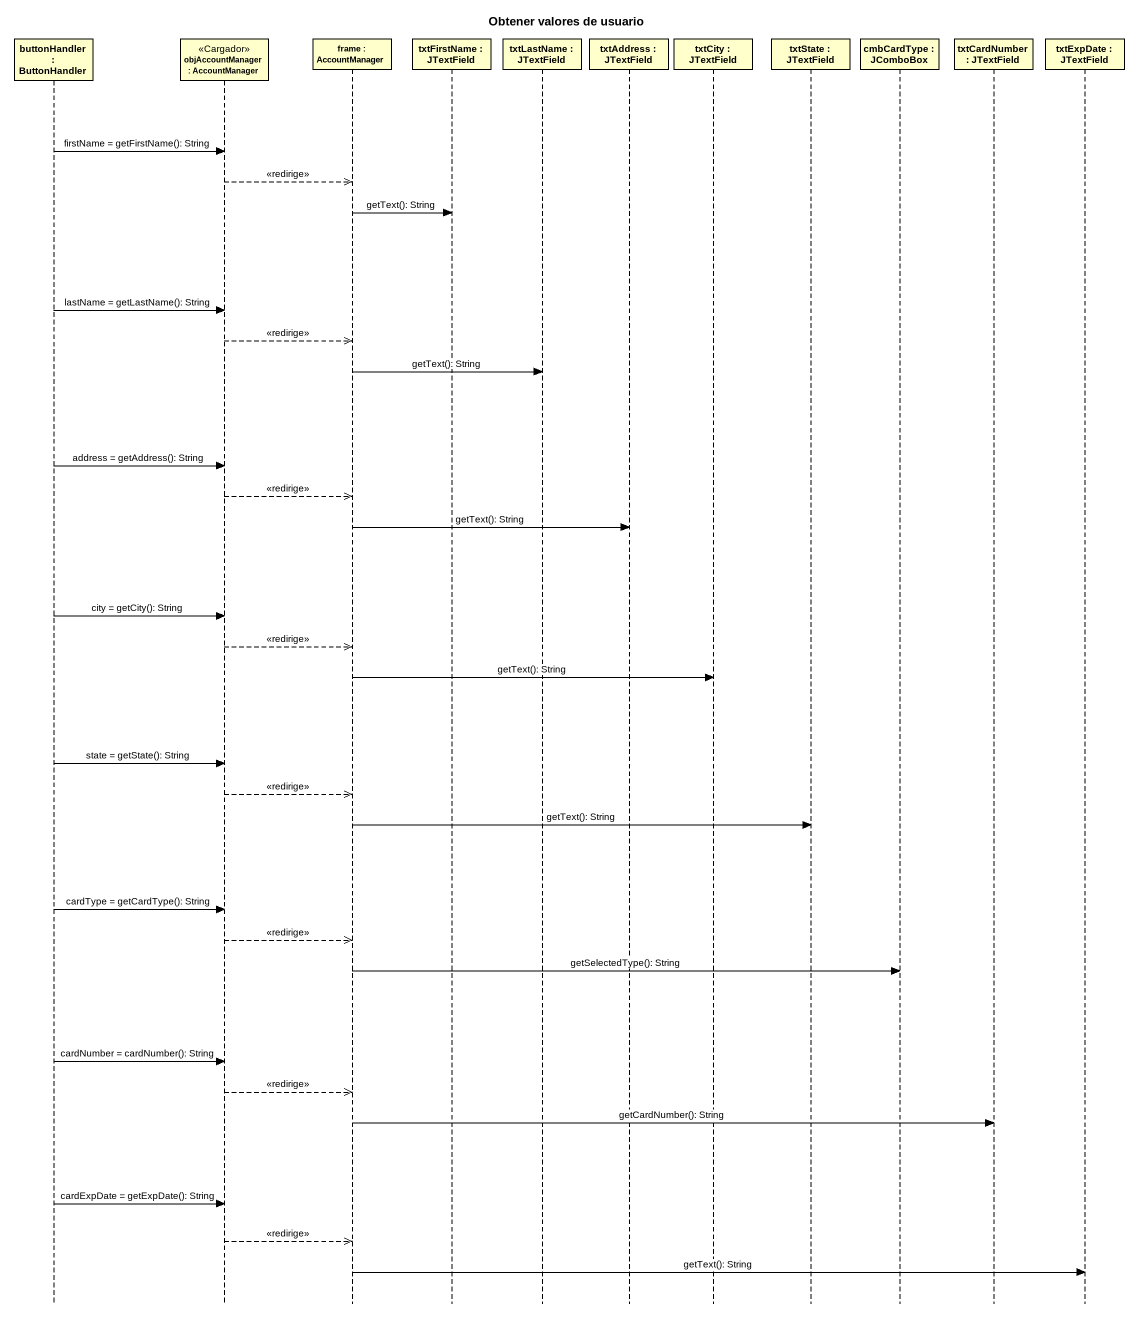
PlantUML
@startuml
title Obtener valores de usuario
hide footbox
participant "buttonHandler : ButtonHandler" as buttonHandler
participant "objAccountManager : AccountManager" as objAccountManager <<Cargador>>
participant "frame : AccountManager" as frame_
participant "txtFirstName : JTextField" as txtFirstName
participant "txtLastName : JTextField" as txtLastName
participant "txtAddress : JTextField" as txtAddress
participant "txtCity : JTextField" as txtCity
participant "txtState : JTextField" as txtState
participant "cmbCardType : JComboBox" as cmbCardType
participant "txtCardNumber : JTextField" as txtCardNumber
participant "txtExpDate : JTextField" as txtExpDate

buttonHandler -> objAccountManager : firstName = getFirstName(): String
objAccountManager -->> frame_ : <<redirige>>
frame_ -> txtFirstName : getText(): String
buttonHandler -> objAccountManager : lastName = getLastName(): String
objAccountManager -->> frame_ : <<redirige>>
frame_ -> txtLastName : getText(): String
buttonHandler -> objAccountManager : address = getAddress(): String
objAccountManager -->> frame_ : <<redirige>>
frame_ -> txtAddress : getText(): String
buttonHandler -> objAccountManager : city = getCity(): String
objAccountManager -->> frame_ : <<redirige>>
frame_ -> txtCity : getText(): String
buttonHandler -> objAccountManager : state = getState(): String
objAccountManager -->> frame_ : <<redirige>>
frame_ -> txtState : getText(): String
buttonHandler -> objAccountManager : cardType = getCardType(): String
objAccountManager -->> frame_ : <<redirige>>
frame_ -> cmbCardType : getSelectedType(): String
buttonHandler -> objAccountManager : cardNumber = cardNumber(): String
objAccountManager -->> frame_ : <<redirige>>
frame_ -> txtCardNumber : getCardNumber(): String
buttonHandler -> objAccountManager : cardExpDate = getExpDate(): String
objAccountManager -->> frame_ : <<redirige>>
frame_ -> txtExpDate : getText(): String
@enduml
